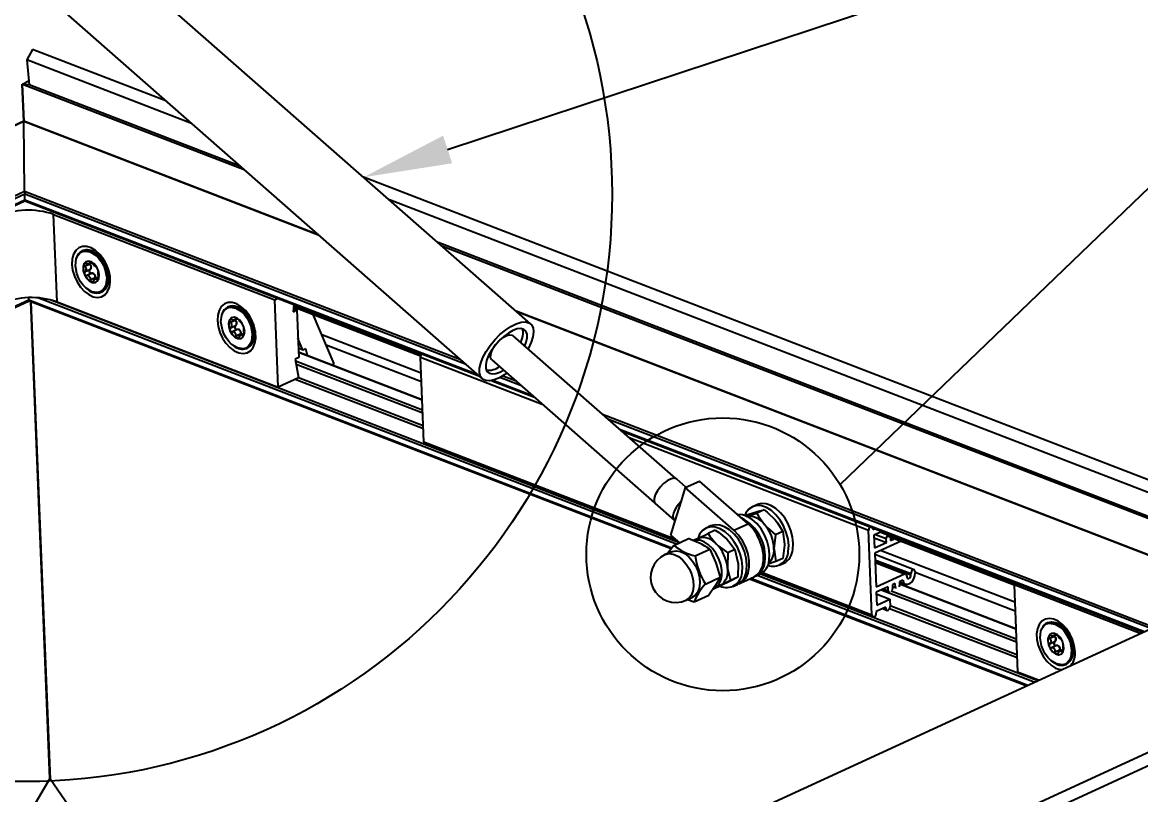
# Model space of a CAD drawing. Extents: x 0 to 7419, y -673 to 3042.
# Drawn here: x 1780.2 to 2058.4, y 2405.6 to 2597.7 of the extents above; entities that cross this region are included whole.
import ezdxf
from ezdxf import colors
from ezdxf.entities.mleader import LeaderData, LeaderLine
from ezdxf.math import Vec2, Vec3

# ---------------------------------------------------------------- set-up
doc = ezdxf.new("R2010")
doc.units = 0
doc.header["$LTSCALE"] = 10
doc.layers.get('0').update_dxf_attribs({"linetype": 'CONTINUOUS'})
doc.dimstyles.new('SLDDIMSTYLE2', dxfattribs={"dimtxt": 0.18, "dimasz": 60, "dimexe": 0, "dimexo": 0.0625, "dimgap": 0, "dimtad": 0, "dimtih": 1, "dimtoh": 1, "dimdec": 0, "dimrnd": 1e-09, "dimzin": 0, "dimdsep": 46, "dimtxsty": 'Standard', "dimblk1": 'NONE', "dimblk2": 'NONE', "dimsah": 1, "dimcen": 0.09, "dimadec": 0, "dimazin": 0, "dimtfac": 60, "dimtdec": 0, "dimtofl": 0, "dimtmove": 0, "dimatfit": 3, "dimldrblk": 'NONE', "dimfxl": 1, "dimtolj": 1, "dimtzin": 0, "dimarcsym": 0})

# ---------------------------------------------------------------- blocks, each defined once
blk = doc.blocks.new('_NONE')

msp = doc.modelspace()

# ---------------------------------------------------------------- linework, layer by layer
at = {"color": 7, "linetype": 'Continuous'}
for p, q in [((1906.59, 2522.75), (1793.57, 2621.99)), ((1781.56, 2608.32), (1894.58, 2509.07)), ((1782.65, 2591.01), (1781.24, 2588.4)), ((1815.86, 2578.2), (1782.65, 2591.01)), ((1781.24, 2588.4), (1781.82, 2582.22)), ((1822.26, 2572.57), (1781.24, 2588.4)), ((1780.48, 2573.11), (1780.11, 2582.38)), ((1780.21, 2582.38), (1781.03, 2582.76)), ((1781.82, 2582.22), (1780.21, 2582.38)), ((1780.58, 2573.11), (1780.21, 2582.38)), ((1780.52, 2573.14), (343.31, 1912.47)), ((1853.83, 2544.86), (1780.52, 2573.14)), ((1780.72, 2555.73), (1780.52, 2573.05)), ((2101.17, 2468.13), (1865.06, 2559.22)), ((1780.8, 2553.62), (1780.74, 2554.98)), ((358.18, 1899.41), (1780.81, 2553.37)), ((1780.81, 2553.37), (1893.74, 2509.81)), ((2099.76, 2465.53), (1871.46, 2553.6)), ((1787.93, 2549.97), (1842.97, 2528.74)), ((1788.8, 2528.23), (1787.93, 2549.97)), ((1795.18, 2540.95), (1795, 2540.87)), ((1796.15, 2541.14), (1795.91, 2541.15)), ((1796.36, 2541.13), (1796.15, 2541.14)), ((1797.59, 2540.83), (1797.46, 2540.88)), ((1796.91, 2537.58), (1795.72, 2537.03)), ((1796.77, 2537.67), (1797.5, 2538.01)), ((1800.01, 2539.02), (1798.91, 2539.99)), ((1799.2, 2539.74), (1799.31, 2539.83)), ((1799.31, 2539.83), (1799.23, 2539.71)), ((1799.69, 2539.69), (1799.29, 2539.69)), ((1795.78, 2535.74), (1796.96, 2536.29)), ((1797.38, 2535.28), (1796.2, 2534.74)), ((1797.65, 2535.28), (1797.38, 2535.28)), ((1801.56, 2535.93), (1801.58, 2535.72)), ((1801.6, 2534.14), (1801.58, 2535.6)), ((1801.6, 2534.6), (1801.9, 2534.95)), ((1801.6, 2534.42), (1801.71, 2534.45)), ((1801.6, 2534.44), (1801.64, 2534.44)), ((1797.1, 2533.76), (1798.28, 2534.3)), ((1799.11, 2534.32), (1798.26, 2533.93)), ((1781.79, 2528.71), (1781.77, 2529.23)), ((1799.72, 2530.6), (1799.9, 2530.68)), ((1842.97, 2528.74), (1843.74, 2529.1)), ((377.14, 1882.76), (1781.81, 2528.46)), ((1781.81, 2528.46), (1941.59, 2466.83)), ((1787.01, 2409.61), (1782.27, 2528.29)), ((1787.12, 2409.39), (1782.37, 2528.25)), ((1788.8, 2528.23), (1843.83, 2507.01)), ((1831.39, 2526.98), (1831.21, 2526.9)), ((1832.37, 2527.17), (1832.12, 2527.18)), ((1832.57, 2527.16), (1832.37, 2527.17)), ((1833.8, 2526.86), (1833.68, 2526.91)), ((1843.83, 2507.01), (1842.97, 2528.74)), ((1847.68, 2527.58), (1847.52, 2525.76)), ((1847.52, 2525.76), (1848.44, 2526.19)), ((1847.59, 2526.52), (1848.44, 2526.19)), ((1847.63, 2526.98), (1879.24, 2514.79)), ((1848.44, 2526.19), (1848.91, 2514.41)), ((1833.12, 2523.61), (1831.94, 2523.06)), ((1832.98, 2523.7), (1833.72, 2524.04)), ((1836.23, 2525.05), (1835.13, 2526.02)), ((1835.52, 2525.86), (1835.41, 2525.69)), ((1835.41, 2525.77), (1835.52, 2525.86)), ((1835.91, 2525.72), (1835.51, 2525.72)), ((1857.7, 2512.77), (1852.54, 2525.09)), ((2082.26, 2456.73), (1903.03, 2525.88)), ((1831.99, 2521.77), (1833.17, 2522.32)), ((1833.6, 2521.31), (1832.41, 2520.77)), ((1833.86, 2521.31), (1833.6, 2521.31)), ((1837.77, 2521.96), (1837.79, 2521.75)), ((1837.82, 2520.17), (1837.8, 2521.63)), ((1837.81, 2520.63), (1838.12, 2520.98)), ((1833.31, 2519.79), (1834.5, 2520.33)), ((1835.32, 2520.35), (1834.48, 2519.96)), ((1837.81, 2520.45), (1837.92, 2520.48)), ((1837.81, 2520.46), (1837.85, 2520.47)), ((1849.97, 2516.2), (1848.72, 2519.2)), ((1942.71, 2484.24), (1902.22, 2519.8)), ((1904.14, 2518.12), (1904.5, 2519.06)), ((1835.93, 2516.63), (1836.11, 2516.71)), ((1849.97, 2516.2), (1848.82, 2516.65)), ((1879.62, 2503.86), (1848.86, 2515.73)), ((1850.66, 2516.51), (1849.97, 2516.2)), ((1851.13, 2514.85), (1850.66, 2516.51)), ((1848.91, 2514.41), (1847.99, 2513.99)), ((1847.99, 2513.99), (1848.86, 2509.39)), ((1857.16, 2512.53), (1857.7, 2512.77)), ((1880.04, 2493.35), (1879.19, 2514.46)), ((1896.94, 2513.79), (1937.44, 2478.23)), ((1848.86, 2509.32), (1843.83, 2507.01)), ((1896.79, 2508.63), (1907.53, 2504.49)), ((1929.16, 2496.15), (2059.02, 2446.05)), ((1880.29, 2492.89), (1943.17, 2468.64)), ((1945.24, 2482.09), (1942.96, 2484.09)), ((1945.08, 2482.02), (1943.97, 2478.46)), ((1945.08, 2482.02), (1948.59, 2483.64)), ((1957.19, 2471.39), (1945.08, 2482.02)), ((1960.7, 2473), (1948.59, 2483.64)), ((1937.61, 2478.01), (1942.32, 2473.87)), ((1943.97, 2478.46), (1942.5, 2473.75)), ((1960.07, 2475.16), (1962.78, 2476.01)), ((1962.91, 2477.75), (1961.78, 2477.24)), ((1964.67, 2476.48), (1962.88, 2475.66)), ((1942.5, 2473.75), (1941.4, 2470.19)), ((1960.07, 2475.16), (1959.91, 2475.09)), ((1951.38, 2472.46), (1950.26, 2471.94)), ((1952.53, 2471.41), (1950.74, 2470.59)), ((1957.19, 2471.39), (1960.7, 2473)), ((1969.31, 2471.1), (1967.53, 2470.28)), ((1969.31, 2471.1), (1969.74, 2467.94)), ((1991.52, 2450.34), (1990.68, 2471.45)), ((1991.73, 2471.93), (1991.73, 2472.01)), ((1991.73, 2471.93), (1991.75, 2471.57)), ((1991.75, 2471.57), (1992.26, 2471.81)), ((1994.06, 2471.11), (1992.02, 2470.17)), ((1941.4, 2470.19), (1943.6, 2468.26)), ((1942.2, 2467.62), (1945.86, 2469.3)), ((1948.28, 2469.38), (1947.05, 2468.81)), ((1967.53, 2470.28), (1967.14, 2466.74)), ((1992.02, 2470.17), (1992.15, 2467)), ((1992.04, 2469.54), (1995.1, 2468.36)), ((1992.15, 2467), (1995.1, 2468.36)), ((1998.78, 2468.67), (1992.2, 2465.65)), ((1995.1, 2468.36), (1995.06, 2469.31)), ((1995.53, 2469.93), (2026.93, 2457.82)), ((1996.12, 2469.7), (1996.15, 2468.85)), ((1996.13, 2469.45), (1996.86, 2469.17)), ((1996.15, 2468.85), (1996.86, 2469.17)), ((1996.86, 2469.17), (1996.85, 2469.42)), ((590.39, 1770.94), (2101.21, 2465.44)), ((1941.67, 2466.06), (1940.08, 2465.34)), ((1947.54, 2465.02), (1951.19, 2466.7)), ((1955.66, 2465.79), (1955.58, 2462.13)), ((1957.44, 2466.61), (1955.66, 2465.79)), ((1957.44, 2466.61), (1958.19, 2463.33)), ((1992.2, 2465.65), (1992.53, 2457.31)), ((2002.01, 2461.55), (1992.21, 2465.33)), ((1967.57, 2463.58), (1965.66, 2462.98)), ((1969.36, 2464.4), (1967.57, 2463.58)), ((1968.46, 2462.7), (1969.59, 2463.22)), ((1999.9, 2460.58), (1992.28, 2463.52)), ((1950.07, 2458), (1953.72, 2459.68)), ((1958.11, 2459.68), (1956.32, 2458.86)), ((1958.11, 2459.68), (1956.39, 2458.8)), ((1958.69, 2458.21), (1962.2, 2459.82)), ((1962.58, 2460), (1963.71, 2460.51)), ((1963.94, 2460.63), (1991.78, 2449.89)), ((1992.53, 2457.31), (1999.6, 2460.56)), ((2000.15, 2460.12), (2000.16, 2459.85)), ((2001.22, 2460.34), (2001.21, 2460.61)), ((2002.26, 2461.09), (2002.27, 2460.82)), ((1953.86, 2457.55), (1952.07, 2456.73)), ((1952.28, 2456.91), (1953.71, 2457.57)), ((1952.28, 2456.91), (1952.42, 2456.98)), ((1953.71, 2457.57), (1953.79, 2457.61)), ((1956.32, 2458.86), (1953.79, 2457.61)), ((1956.94, 2457.4), (1958.07, 2457.92)), ((1961.08, 2459.31), (2030.01, 2432.72)), ((1995.54, 2457.31), (1992.59, 2455.95)), ((1994.01, 2456.61), (1995.84, 2455.9)), ((1995.58, 2456.36), (1995.54, 2457.31)), ((1997.3, 2458.12), (1996.59, 2457.8)), ((1996.59, 2457.8), (1996.63, 2456.84)), ((1997.34, 2457.17), (1997.3, 2458.12)), ((1999.16, 2458.97), (1998.35, 2458.6)), ((1998.35, 2458.6), (1998.39, 2457.65)), ((1998.35, 2458.58), (1999.88, 2457.99)), ((2027.32, 2446.89), (1998.37, 2458.05)), ((2027.65, 2458.15), (2026.88, 2457.8)), ((2058.25, 2445.7), (2026.88, 2457.8)), ((2026.88, 2457.8), (2027.75, 2436.06)), ((1945.3, 2453.98), (1946.89, 2454.71)), ((1945.64, 2454.13), (1947.26, 2453.57)), ((1947.26, 2453.57), (1950.92, 2455.25)), ((1992.59, 2455.95), (1992.71, 2452.78)), ((1992.6, 2455.56), (1995.95, 2454.27)), ((1992.71, 2452.78), (1995.95, 2454.27)), ((1995.95, 2454.27), (1996.02, 2452.41)), ((1994.95, 2452.29), (1992.56, 2451.19)), ((1992.56, 2451.19), (1992.58, 2450.83)), ((1994.11, 2451.9), (1995.22, 2451.47)), ((1994.97, 2451.93), (1994.95, 2452.29)), ((2035.19, 2448.36), (2035.01, 2448.28)), ((2036.78, 2445.09), (2037.51, 2445.42)), ((2040.03, 2446.44), (2038.93, 2447.4)), ((2039.27, 2447.26), (2039.18, 2447.18)), ((2039.21, 2447.15), (2039.33, 2447.19)), ((2036.92, 2444.99), (2035.74, 2444.44)), ((2035.79, 2443.15), (2036.97, 2443.7)), ((2037.39, 2442.69), (2036.21, 2442.15)), ((2037.24, 2442.7), (2037.39, 2442.69)), ((2041.62, 2441.55), (2041.6, 2443.01)), ((2037.11, 2441.17), (2038.3, 2441.71)), ((2039.12, 2441.73), (2038.28, 2441.35)), ((2041.72, 2441.97), (2041.61, 2441.96)), ((2041.62, 2441.69), (2041.91, 2442.35)), ((2041.65, 2442.07), (2041.84, 2442.25)), ((2038.47, 2437.82), (2039.73, 2438.01)), ((2039.73, 2438.01), (2039.91, 2438.09)), ((2032.93, 2434.06), (2027.75, 2436.06)), ((1787.01, 2409.61), (1759.62, 2363.53)), ((1817.56, 2365.49), (1787.12, 2409.39))]:
    msp.add_line(p, q, dxfattribs=at)
at = {"color": 8, "linetype": 'Continuous'}
for p, q in [((1780.21, 2582.38), (1835.3, 2561.13)), ((1834.37, 2561.95), (1781.82, 2582.22)), ((1780.52, 2573.05), (343.38, 1912.41)), ((1854.01, 2544.69), (1780.52, 2573.05)), ((356.39, 1900.98), (1780.72, 2555.73)), ((1780.74, 2554.98), (356.96, 1900.49)), ((1780.72, 2555.73), (1889.03, 2513.95)), ((1890.54, 2512.62), (1780.74, 2554.98)), ((358, 1899.58), (1780.8, 2553.62)), ((1780.8, 2553.62), (1893.26, 2510.23)), ((2093.6, 2461.94), (1883.57, 2542.97)), ((1884.49, 2542.15), (2093.06, 2461.7)), ((1796.95, 2537.62), (1796.83, 2537.75)), ((1797.25, 2538.2), (1796.93, 2538.05)), ((1799.32, 2539.63), (1799.84, 2539.54)), ((1798.72, 2533.76), (1799.12, 2533.94)), ((1942.85, 2467.92), (1784, 2529.19)), ((376.96, 1882.93), (1781.79, 2528.71)), ((1781.79, 2528.71), (1941.73, 2467.01)), ((1787.04, 2528.76), (1943.37, 2468.46)), ((1847.66, 2527.29), (1879.36, 2515.06)), ((1833.16, 2523.65), (1833.04, 2523.78)), ((1833.47, 2524.23), (1833.14, 2524.08)), ((1835.54, 2525.66), (1836.05, 2525.57)), ((2082.16, 2456.69), (1903.21, 2525.72)), ((1834.94, 2519.79), (1835.33, 2519.97)), ((1854.64, 2520.08), (1879.35, 2510.54)), ((1879.62, 2503.77), (1848.86, 2515.64)), ((1879.44, 2508.28), (1855.75, 2517.42)), ((1848.08, 2513.52), (1879.72, 2501.31)), ((1879.75, 2500.49), (1848.24, 2512.64)), ((1879.19, 2514.46), (1909.49, 2502.77)), ((1848.86, 2509.39), (1879.87, 2497.43)), ((1904.33, 2507.3), (1898.91, 2509.39)), ((1899.69, 2509.83), (1902.82, 2508.63)), ((1879.91, 2496.6), (1847.99, 2508.91)), ((1897.19, 2508.72), (1907.05, 2504.92)), ((1924.44, 2500.29), (2061.76, 2447.31)), ((2060.88, 2446.91), (1925.95, 2498.96)), ((1928.67, 2496.57), (2059.3, 2446.18)), ((1880.04, 2493.35), (1942.44, 2469.28)), ((1931.12, 2494.43), (1990.68, 2471.45)), ((1993.71, 2470.95), (2027.3, 2457.99)), ((1992.39, 2470.34), (1995.06, 2469.31)), ((1993.82, 2466.39), (2027.05, 2453.57)), ((1992.26, 2464.06), (2001.21, 2460.61)), ((1992.27, 2463.79), (2001.22, 2460.34)), ((1992.29, 2463.38), (1999.6, 2460.56)), ((1961.37, 2459.44), (2030.29, 2432.85)), ((2031.88, 2433.57), (1962.95, 2460.16)), ((1963.82, 2460.57), (2032.75, 2433.98)), ((1964.28, 2460.85), (1991.52, 2450.34)), ((2027.14, 2451.3), (2002.27, 2460.9)), ((1994.43, 2456.8), (1995.58, 2456.36)), ((1996.61, 2457.45), (1997.34, 2457.17)), ((2027.32, 2446.8), (1998.38, 2457.96)), ((2027.45, 2443.51), (1993.78, 2456.5)), ((1996.27, 2456.35), (2027.42, 2444.34)), ((1994.53, 2452.1), (1994.97, 2451.93)), ((2027.61, 2439.62), (1995.89, 2451.86)), ((1996.01, 2452.63), (2027.58, 2440.45)), ((2130.26, 2448.28), (1979.17, 2378.82)), ((2133.02, 2446.24), (1981.12, 2376.41)), ((2037.27, 2445.61), (2036.94, 2445.46)), ((2036.96, 2445.03), (2036.84, 2445.16)), ((2038.74, 2441.18), (2039.13, 2441.35))]:
    msp.add_line(p, q, dxfattribs=at)
at = {"color": 7, "linetype": 'Continuous', "flags": 128}
for points in [[(1781.73, 2583.17), (1781.68, 2583.13), (1781.03, 2582.76)], [(1792.47, 2537.52), (1792.66, 2536.07), (1793.09, 2534.59), (1793.75, 2533.18), (1794.59, 2531.9), (1795.58, 2530.82), (1796.66, 2530.01), (1797.76, 2529.5), (1798.85, 2529.32), (1799.84, 2529.49), (1800.7, 2529.99), (1801.36, 2530.8), (1801.81, 2531.87), (1802.01, 2533.15), (1801.96, 2534.56), (1801.65, 2536.03), (1801.1, 2537.49), (1800.34, 2538.84), (1799.42, 2540.03), (1798.38, 2540.98), (1797.28, 2541.65), (1796.18, 2541.99), (1795.13, 2542), (1794.2, 2541.66), (1793.43, 2541), (1792.87, 2540.06), (1792.55, 2538.88), (1792.47, 2537.52)], [(1797.44, 2530.71), (1795.99, 2531.61), (1795.28, 2532.34), (1794.63, 2533.23), (1794.09, 2534.22), (1793.69, 2535.25), (1793.35, 2537.18), (1793.55, 2538.91), (1793.87, 2539.66), (1794.35, 2540.26), (1794.95, 2540.66)], [(1796.41, 2541.15), (1796.43, 2541.15), (1797.42, 2540.93)], [(1797.05, 2540.65), (1798.49, 2539.75), (1799.21, 2539.02), (1799.86, 2538.13), (1800.4, 2537.14), (1800.79, 2536.11), (1801.14, 2534.18), (1800.94, 2532.45), (1800.61, 2531.7), (1800.14, 2531.1), (1799.54, 2530.7), (1798.86, 2530.5), (1797.44, 2530.71)], [(1797.42, 2540.93), (1798.41, 2540.39), (1798.91, 2539.99)], [(1798.91, 2539.99), (1797.82, 2540.75), (1797.59, 2540.83)], [(1799.25, 2534.91), (1799.08, 2535.88), (1798.66, 2536.83), (1798.05, 2537.63), (1797.33, 2538.16), (1796.6, 2538.36), (1795.95, 2538.19), (1795.48, 2537.69), (1795.25, 2536.91), (1795.29, 2535.97), (1795.59, 2534.99), (1796.12, 2534.1), (1796.79, 2533.43), (1797.53, 2533.06), (1798.23, 2533.04), (1798.8, 2533.38), (1799.15, 2534.03), (1799.25, 2534.91)], [(1796.1, 2538.27), (1795.99, 2538.21), (1795.52, 2537.71), (1795.29, 2536.93), (1795.33, 2535.99), (1795.63, 2535.01), (1796.16, 2534.12), (1796.83, 2533.45), (1797.57, 2533.08), (1798.27, 2533.06), (1798.47, 2533.13)], [(1796.08, 2537.74), (1795.92, 2537.79), (1795.76, 2537.79), (1795.62, 2537.74), (1795.53, 2537.65), (1795.49, 2537.52), (1795.5, 2537.37), (1795.57, 2537.22), (1795.68, 2537.07), (1795.72, 2537.03)], [(1796.93, 2538.05), (1796.92, 2537.85), (1796.82, 2537.7), (1796.64, 2537.64), (1796.41, 2537.64), (1796.15, 2537.71), (1796.08, 2537.74)], [(1796.93, 2538.05), (1796.93, 2538.16), (1796.98, 2538.24), (1797.08, 2538.26), (1797.19, 2538.24), (1797.32, 2538.17), (1797.46, 2538.06), (1797.58, 2537.92), (1797.69, 2537.77), (1797.7, 2537.75)], [(1798.93, 2539.54), (1799.05, 2539.54), (1799.33, 2539.46)], [(1799.73, 2539.69), (1799.72, 2539.69), (1799.02, 2539.9)], [(1799.65, 2539.72), (1799.58, 2539.73), (1799.21, 2539.65)], [(1799.23, 2539.7), (1799.5, 2539.75), (1799.58, 2539.76)], [(1799.56, 2539.75), (1799.38, 2539.74), (1799.24, 2539.67)], [(1799.02, 2535.76), (1799.05, 2535.85), (1799.05, 2535.97)], [(1801.72, 2534.6), (1801.67, 2534.55), (1801.6, 2534.53)], [(1801.62, 2534.31), (1801.77, 2534.57), (1801.9, 2534.95)], [(1797.1, 2533.76), (1797.11, 2533.55), (1797.18, 2533.37), (1797.28, 2533.24), (1797.41, 2533.16), (1797.54, 2533.15), (1797.67, 2533.19), (1797.78, 2533.3), (1797.87, 2533.46)], [(1797.87, 2533.46), (1798.02, 2533.72), (1798.21, 2533.91), (1798.39, 2533.97), (1798.55, 2533.93), (1798.59, 2533.91), (1798.72, 2533.76)], [(1798.72, 2533.76), (1798.81, 2533.67), (1798.91, 2533.64), (1798.96, 2533.66)], [(1828.69, 2523.55), (1828.87, 2522.1), (1829.3, 2520.62), (1829.96, 2519.21), (1830.8, 2517.93), (1831.79, 2516.85), (1832.87, 2516.04), (1833.98, 2515.53), (1835.06, 2515.35), (1836.06, 2515.52), (1836.91, 2516.02), (1837.58, 2516.83), (1838.03, 2517.9), (1838.23, 2519.17), (1838.17, 2520.59), (1837.86, 2522.06), (1837.31, 2523.52), (1836.56, 2524.87), (1835.63, 2526.06), (1834.59, 2527.01), (1833.49, 2527.68), (1832.39, 2528.02), (1831.35, 2528.03), (1830.41, 2527.69), (1829.65, 2527.03), (1829.09, 2526.09), (1828.76, 2524.9), (1828.69, 2523.55)], [(1833.66, 2516.74), (1832.21, 2517.64), (1831.49, 2518.37), (1830.84, 2519.26), (1830.31, 2520.25), (1829.91, 2521.28), (1829.56, 2523.21), (1829.76, 2524.94), (1830.09, 2525.69), (1830.56, 2526.29), (1831.16, 2526.69)], [(1832.62, 2527.18), (1832.65, 2527.18), (1833.63, 2526.96)], [(1833.26, 2526.68), (1834.71, 2525.78), (1835.43, 2525.05), (1836.07, 2524.16), (1836.61, 2523.17), (1837.01, 2522.14), (1837.36, 2520.21), (1837.16, 2518.48), (1836.83, 2517.73), (1836.36, 2517.13), (1835.76, 2516.73), (1835.08, 2516.53), (1833.66, 2516.74)], [(1833.63, 2526.96), (1834.63, 2526.42), (1835.13, 2526.02)], [(1835.13, 2526.02), (1834.03, 2526.78), (1833.8, 2526.86)], [(1835.47, 2520.94), (1835.29, 2521.91), (1834.87, 2522.86), (1834.26, 2523.66), (1833.54, 2524.19), (1832.81, 2524.39), (1832.17, 2524.22), (1831.7, 2523.72), (1831.47, 2522.94), (1831.5, 2522), (1831.81, 2521.02), (1832.33, 2520.13), (1833.01, 2519.46), (1833.75, 2519.09), (1834.45, 2519.07), (1835.01, 2519.41), (1835.37, 2520.06), (1835.47, 2520.94)], [(1832.32, 2524.3), (1832.21, 2524.24), (1831.74, 2523.74), (1831.51, 2522.96), (1831.54, 2522.02), (1831.85, 2521.04), (1832.37, 2520.15), (1833.05, 2519.48), (1833.79, 2519.11), (1834.49, 2519.09), (1834.68, 2519.16)], [(1832.29, 2523.77), (1832.14, 2523.82), (1831.97, 2523.82), (1831.83, 2523.77), (1831.74, 2523.68), (1831.7, 2523.55), (1831.72, 2523.4), (1831.78, 2523.25), (1831.9, 2523.1), (1831.94, 2523.06)], [(1833.14, 2524.08), (1833.14, 2523.88), (1833.03, 2523.73), (1832.85, 2523.67), (1832.63, 2523.67), (1832.36, 2523.74), (1832.29, 2523.77)], [(1833.14, 2524.08), (1833.14, 2524.19), (1833.2, 2524.27), (1833.3, 2524.29), (1833.41, 2524.27), (1833.54, 2524.2), (1833.67, 2524.09), (1833.8, 2523.95), (1833.9, 2523.8), (1833.92, 2523.78)], [(1835.94, 2525.72), (1835.94, 2525.72), (1835.23, 2525.93)], [(1835.86, 2525.75), (1835.79, 2525.76), (1835.42, 2525.68)], [(1835.44, 2525.73), (1835.72, 2525.78), (1835.79, 2525.79)], [(1835.78, 2525.78), (1835.6, 2525.77), (1835.45, 2525.7)], [(1835.24, 2521.79), (1835.27, 2521.88), (1835.27, 2522)], [(1837.93, 2520.63), (1837.89, 2520.58), (1837.81, 2520.56)], [(1837.82, 2520.31), (1837.98, 2520.6), (1838.12, 2520.98)], [(1894.19, 2512.97), (1894.74, 2514.38), (1895.53, 2515.86), (1896.53, 2517.34), (1897.69, 2518.76), (1898.98, 2520.07), (1900.33, 2521.2), (1901.69, 2522.12), (1903, 2522.78), (1904.22, 2523.16), (1905.28, 2523.25), (1906.16, 2523.03), (1906.8, 2522.53), (1907.2, 2521.75), (1907.32, 2520.73), (1907.16, 2519.52), (1906.74, 2518.16), (1906.06, 2516.7), (1905.96, 2516.51)], [(1905.15, 2517.23), (1905.51, 2518.17), (1905.74, 2519.27), (1905.72, 2520.2), (1905.44, 2520.91), (1904.91, 2521.37), (1904.17, 2521.56), (1903.25, 2521.46), (1902.2, 2521.09), (1901.06, 2520.45), (1899.9, 2519.59), (1898.78, 2518.55), (1897.74, 2517.37), (1896.85, 2516.12), (1896.15, 2514.86), (1895.66, 2513.65), (1895.43, 2512.55), (1895.45, 2511.63), (1895.73, 2510.92), (1896.26, 2510.45), (1897, 2510.27), (1897.92, 2510.36), (1898.97, 2510.74), (1899.87, 2511.22)], [(1833.31, 2519.79), (1833.33, 2519.58), (1833.39, 2519.4), (1833.5, 2519.26), (1833.62, 2519.19), (1833.75, 2519.18), (1833.88, 2519.22), (1833.99, 2519.33), (1834.09, 2519.49)], [(1834.09, 2519.49), (1834.24, 2519.75), (1834.43, 2519.94), (1834.61, 2520), (1834.76, 2519.96), (1834.8, 2519.94), (1834.94, 2519.79)], [(1834.94, 2519.79), (1835.03, 2519.7), (1835.13, 2519.67), (1835.17, 2519.69)], [(1898.59, 2518.36), (1898.97, 2518.71), (1899.85, 2519.39), (1900.7, 2519.84), (1901.46, 2520.02), (1902.05, 2519.92), (1902.22, 2519.8)], [(1896.94, 2513.79), (1896.89, 2513.84), (1896.64, 2514.35), (1896.66, 2515.08), (1896.93, 2515.96), (1897.44, 2516.92), (1897.9, 2517.57)], [(1900.68, 2510.5), (1900.16, 2510.14), (1898.82, 2509.34), (1897.55, 2508.82), (1896.4, 2508.58), (1895.42, 2508.65), (1894.66, 2509.01), (1894.14, 2509.65), (1893.88, 2510.56), (1893.9, 2511.68), (1894.19, 2512.97)], [(1942.96, 2484.09), (1942.79, 2484.21), (1942.19, 2484.32), (1941.43, 2484.13), (1940.56, 2483.68), (1939.67, 2482.99), (1938.83, 2482.13), (1938.13, 2481.17), (1937.61, 2480.2), (1937.33, 2479.31), (1937.32, 2478.57), (1937.57, 2478.05), (1937.61, 2478.01)], [(1943.97, 2478.46), (1943.37, 2477.78), (1942.84, 2477.05), (1942.43, 2476.31), (1942.15, 2475.61), (1942.01, 2474.97), (1942.03, 2474.43), (1942.19, 2474.02), (1942.5, 2473.75)], [(1970.71, 2466.12), (1970.81, 2467.61), (1970.64, 2469.21), (1970.21, 2470.85), (1969.55, 2472.45), (1968.68, 2473.93), (1967.64, 2475.22), (1966.49, 2476.27), (1965.27, 2477.02), (1964.04, 2477.45), (1962.87, 2477.52), (1961.8, 2477.24), (1960.88, 2476.62), (1960.17, 2475.69), (1959.88, 2475.1)], [(1962.78, 2476.01), (1962.94, 2476.06), (1964.67, 2476.48)], [(1971.83, 2466.64), (1971.93, 2468.13), (1971.77, 2469.73), (1971.34, 2471.37), (1970.68, 2472.96), (1969.81, 2474.44), (1968.77, 2475.74), (1967.61, 2476.79), (1966.39, 2477.54), (1965.17, 2477.97), (1963.99, 2478.04), (1962.92, 2477.76), (1962.91, 2477.75)], [(1964.67, 2476.48), (1965.43, 2475.88), (1967.4, 2473.98)], [(1965.96, 2463.93), (1966.05, 2465.43), (1965.89, 2467.03), (1965.46, 2468.66), (1964.8, 2470.26), (1963.93, 2471.74), (1962.89, 2473.04), (1961.73, 2474.08), (1960.52, 2474.84), (1959.29, 2475.26), (1958.11, 2475.34), (1958.05, 2475.33)], [(1960.18, 2474.81), (1960.34, 2474.86), (1962.88, 2475.66)], [(1962.88, 2475.66), (1963.3, 2474.9), (1964.8, 2472.79)], [(1967.4, 2473.98), (1968, 2473.23), (1969.31, 2471.1)], [(1948.21, 2469.34), (1948.36, 2469.42), (1950.74, 2470.59)], [(1959.19, 2460.82), (1959.29, 2462.31), (1959.12, 2463.92), (1958.69, 2465.55), (1958.03, 2467.15), (1957.16, 2468.63), (1956.12, 2469.92), (1954.97, 2470.97), (1953.75, 2471.73), (1952.52, 2472.15), (1951.35, 2472.23), (1950.28, 2471.95), (1949.36, 2471.33), (1948.65, 2470.4), (1948.24, 2469.45)], [(1950.74, 2470.59), (1951.19, 2469.91), (1952.79, 2468)], [(1960.31, 2461.34), (1960.41, 2462.83), (1960.24, 2464.43), (1959.82, 2466.07), (1959.15, 2467.67), (1958.28, 2469.15), (1957.25, 2470.44), (1956.09, 2471.49), (1954.87, 2472.24), (1953.65, 2472.67), (1952.47, 2472.74), (1951.4, 2472.46), (1951.38, 2472.46)], [(1952.53, 2471.41), (1953.32, 2470.89), (1955.39, 2469.2)], [(1958.37, 2458.08), (1958.41, 2458.09), (1959.4, 2458.65), (1960.19, 2459.55), (1960.73, 2460.75), (1961, 2462.18), (1961, 2463.78), (1960.7, 2465.47), (1960.14, 2467.15), (1959.34, 2468.75), (1958.34, 2470.19), (1957.19, 2471.39)], [(1962.2, 2459.82), (1962.91, 2460.27), (1963.7, 2461.17), (1964.25, 2462.36), (1964.52, 2463.8), (1964.51, 2465.4), (1964.22, 2467.08), (1963.66, 2468.77), (1962.86, 2470.37), (1961.86, 2471.8), (1960.7, 2473)], [(1964.8, 2472.79), (1965.46, 2472.07), (1967.53, 2470.28)], [(1952.79, 2468), (1953.49, 2467.36), (1955.66, 2465.79)], [(1955.39, 2469.2), (1956.03, 2468.53), (1957.44, 2466.61)], [(1969.74, 2467.94), (1969.74, 2467.7), (1969.36, 2464.4)], [(1942.2, 2467.62), (1940.98, 2466.04), (1940.71, 2465.63)], [(1941.67, 2466.06), (1941.86, 2466.14), (1942.82, 2466.3), (1943.87, 2466.11), (1944.94, 2465.59), (1945.97, 2464.77), (1946.91, 2463.69), (1947.69, 2462.42), (1948.27, 2461.03), (1948.62, 2459.6), (1948.72, 2458.22), (1948.56, 2456.97), (1948.15, 2455.91), (1947.51, 2455.12), (1946.89, 2454.71)], [(1951.19, 2466.7), (1952.64, 2463.31), (1953.72, 2459.68)], [(1967.14, 2466.74), (1967.15, 2466.5), (1967.57, 2463.58)], [(1955.58, 2462.13), (1955.61, 2461.89), (1956.32, 2458.86)], [(1958.19, 2463.33), (1958.21, 2463.08), (1958.11, 2459.68)], [(1953.72, 2459.68), (1952.53, 2457.57), (1950.92, 2455.25)], [(1999.16, 2458.97), (1999.4, 2458.38), (1999.82, 2458.02), (2000.35, 2457.94), (2000.93, 2458.14), (2001.48, 2458.6), (2001.92, 2459.27), (2002.2, 2460.04), (2002.27, 2460.82)], [(2000.15, 2460.12), (2000.14, 2460.25), (2000.1, 2460.36), (2000.05, 2460.46), (1999.98, 2460.53), (1999.9, 2460.58), (1999.8, 2460.6), (1999.7, 2460.59), (1999.6, 2460.56)], [(2000.16, 2459.85), (2000.22, 2459.61), (2000.34, 2459.44), (2000.52, 2459.37), (2000.72, 2459.41), (2000.92, 2459.56), (2001.08, 2459.79), (2001.19, 2460.06), (2001.22, 2460.34)], [(2002.26, 2461.09), (2002.21, 2461.33), (2002.09, 2461.5), (2001.91, 2461.57), (2001.71, 2461.53), (2001.51, 2461.39), (2001.34, 2461.16), (2001.24, 2460.89), (2001.21, 2460.61)], [(1951.96, 2456.81), (1952.15, 2456.85), (1952.44, 2457.03)], [(1953.79, 2457.61), (1953.64, 2457.53), (1952.07, 2456.73)], [(1956.39, 2458.8), (1956.24, 2458.72), (1953.86, 2457.55)], [(1996.58, 2456.5), (1996.6, 2456.57), (1996.63, 2456.84)], [(1997.34, 2457.17), (1997.39, 2456.93), (1997.41, 2456.88)], [(1998.34, 2457.31), (1998.36, 2457.37), (1998.39, 2457.65)], [(1995.58, 2456.36), (1995.63, 2456.12), (1995.75, 2455.95), (1995.93, 2455.88), (1995.95, 2455.88)], [(1994.97, 2451.93), (1995.02, 2451.69), (1995.14, 2451.52), (1995.32, 2451.45), (1995.52, 2451.49), (1995.72, 2451.64), (1995.89, 2451.86), (1995.99, 2452.13), (1996.02, 2452.41)], [(1991.52, 2450.34), (1991.57, 2450.1), (1991.7, 2449.93), (1991.87, 2449.87), (1992.08, 2449.91), (1992.28, 2450.05), (1992.44, 2450.28), (1992.55, 2450.55), (1992.58, 2450.83)], [(2042.03, 2441.25), (2041.85, 2442.7), (2041.41, 2444.18), (2040.76, 2445.59), (2039.91, 2446.87), (2038.93, 2447.95), (2037.85, 2448.77), (2036.74, 2449.27), (2035.66, 2449.45), (2034.66, 2449.28), (2033.81, 2448.78), (2033.14, 2447.97), (2032.69, 2446.9), (2032.49, 2445.63), (2032.55, 2444.21), (2032.86, 2442.74), (2033.41, 2441.28), (2034.16, 2439.93), (2035.08, 2438.74), (2036.12, 2437.79), (2037.22, 2437.12), (2038.33, 2436.78), (2038.75, 2436.73)], [(2037.46, 2438.12), (2036.01, 2439.02), (2035.29, 2439.75), (2034.64, 2440.64), (2034.11, 2441.63), (2033.71, 2442.66), (2033.36, 2444.59), (2033.56, 2446.32), (2033.89, 2447.07), (2034.36, 2447.67), (2034.96, 2448.07)], [(2035.25, 2443.87), (2035.42, 2442.89), (2035.84, 2441.94), (2036.46, 2441.14), (2037.18, 2440.61), (2037.91, 2440.42), (2038.55, 2440.58), (2039.02, 2441.08), (2039.25, 2441.86), (2039.21, 2442.8), (2038.91, 2443.78), (2038.39, 2444.67), (2037.71, 2445.34), (2036.97, 2445.71), (2036.27, 2445.73), (2035.71, 2445.39), (2035.35, 2444.74), (2035.25, 2443.87)], [(2036.94, 2445.46), (2036.94, 2445.26), (2036.83, 2445.11), (2036.65, 2445.05), (2036.43, 2445.05), (2036.36, 2445.07), (2036.09, 2445.15)], [(2037.02, 2445.66), (2036.99, 2445.65), (2036.94, 2445.58), (2036.94, 2445.46)], [(2037.06, 2448.06), (2038.51, 2447.16), (2039.23, 2446.43), (2039.87, 2445.54), (2040.41, 2444.55), (2040.81, 2443.52), (2041.16, 2441.59), (2040.96, 2439.86), (2040.63, 2439.11), (2040.15, 2438.51), (2039.56, 2438.11), (2038.88, 2437.92), (2037.46, 2438.12)], [(2039.74, 2447.1), (2039.35, 2447.25), (2039.03, 2447.31)], [(2039.73, 2447.1), (2039.4, 2447.12), (2039.27, 2447.1)], [(2035.29, 2443.88), (2035.46, 2442.91), (2035.88, 2441.96), (2036.49, 2441.16), (2037.21, 2440.63), (2037.95, 2440.43), (2038.48, 2440.54)], [(2036.09, 2445.15), (2035.91, 2445.2), (2035.74, 2445.2), (2035.61, 2445.14), (2035.53, 2445.03), (2035.5, 2444.9), (2035.53, 2444.75), (2035.6, 2444.59), (2035.74, 2444.44)], [(2038.71, 2444.12), (2038.71, 2444.12), (2038.62, 2444.18)], [(2039.04, 2443.17), (2039.07, 2443.26), (2039.07, 2443.29)], [(2037.89, 2440.87), (2037.79, 2440.71), (2037.67, 2440.6), (2037.53, 2440.56), (2037.41, 2440.58), (2037.29, 2440.66), (2037.19, 2440.78), (2037.13, 2440.95), (2037.11, 2441.14), (2037.11, 2441.17)], [(2037.89, 2440.87), (2038.04, 2441.13), (2038.23, 2441.32), (2038.41, 2441.38), (2038.56, 2441.34), (2038.71, 2441.22), (2038.74, 2441.18)], [(2038.74, 2441.18), (2038.81, 2441.09), (2038.91, 2441.05), (2038.97, 2441.07)], [(2041.87, 2442.21), (2041.75, 2442.09), (2041.61, 2441.98)], [(2041.62, 2442.02), (2041.69, 2442.08), (2041.91, 2442.36)], [(2037.58, 2438.03), (2036.57, 2438.57), (2036.26, 2438.8)]]:
    msp.add_lwpolyline(points, dxfattribs=at)
at = {"color": 8, "linetype": 'Continuous', "flags": 128}
for points in [[(1794.95, 2540.66), (1795.63, 2540.86), (1797.05, 2540.65)], [(1797.15, 2540.85), (1798.16, 2540.3), (1799.11, 2539.47), (1799.96, 2538.4), (1800.64, 2537.17), (1801.11, 2535.84), (1801.35, 2534.51), (1801.34, 2533.25), (1801.08, 2532.15), (1800.58, 2531.28), (1799.88, 2530.68), (1799.72, 2530.6)], [(1800.75, 2538.17), (1800.59, 2538.4), (1800.01, 2539.02)], [(1801.58, 2535.6), (1801.48, 2536.46), (1801.42, 2536.72)], [(1801.86, 2535.14), (1801.67, 2534.78), (1801.6, 2534.68)], [(1798.28, 2534.3), (1798.3, 2534.1), (1798.35, 2533.94)], [(1831.16, 2526.69), (1831.84, 2526.89), (1833.26, 2526.68)], [(1833.37, 2526.88), (1834.37, 2526.33), (1835.33, 2525.5), (1836.17, 2524.43), (1836.85, 2523.2), (1837.33, 2521.87), (1837.56, 2520.54), (1837.55, 2519.28), (1837.29, 2518.18), (1836.79, 2517.31), (1836.1, 2516.71), (1835.93, 2516.63)], [(1836.96, 2524.2), (1836.81, 2524.42), (1836.23, 2525.05)], [(1837.8, 2521.63), (1837.7, 2522.49), (1837.64, 2522.73)], [(1838.08, 2521.17), (1837.89, 2520.81), (1837.81, 2520.71)], [(1834.5, 2520.33), (1834.51, 2520.13), (1834.56, 2520)], [(1952.42, 2456.98), (1952.76, 2457.2), (1953.45, 2457.93), (1953.92, 2458.92), (1954.16, 2460.13), (1954.15, 2461.47), (1953.89, 2462.9), (1953.4, 2464.31), (1952.71, 2465.65), (1951.84, 2466.83), (1950.85, 2467.8), (1949.79, 2468.49), (1948.72, 2468.89), (1947.7, 2468.95), (1947.14, 2468.83)], [(1940.08, 2465.34), (1940.28, 2465.42), (1941.24, 2465.57), (1942.29, 2465.38), (1943.36, 2464.86), (1944.39, 2464.04), (1945.32, 2462.96), (1946.1, 2461.69), (1946.69, 2460.3), (1947.04, 2458.88), (1947.14, 2457.5), (1946.98, 2456.24), (1946.57, 2455.19), (1945.93, 2454.39), (1945.3, 2453.98)], [(2034.96, 2448.07), (2035.64, 2448.27), (2037.06, 2448.06)], [(2035.01, 2448.28), (2035.71, 2448.47), (2036.67, 2448.42), (2037.67, 2448.03), (2038.66, 2447.33), (2039.57, 2446.37), (2040.33, 2445.21), (2040.92, 2443.92), (2041.28, 2442.58), (2041.39, 2441.28), (2041.25, 2440.09), (2040.87, 2439.09), (2040.27, 2438.35), (2039.73, 2438.01)], [(2039.34, 2447.04), (2039.55, 2447.03), (2039.85, 2446.95)], [(2040.76, 2445.58), (2040.27, 2446.2), (2040.03, 2446.44)], [(2041.6, 2443.01), (2041.58, 2443.37), (2041.43, 2444.13)], [(2038.3, 2441.71), (2038.31, 2441.51), (2038.37, 2441.35)], [(2038.35, 2441.71), (2038.36, 2441.53), (2038.41, 2441.4)], [(2041.88, 2442.55), (2041.86, 2442.52), (2041.61, 2442.09)]]:
    msp.add_lwpolyline(points, dxfattribs=at)
at = {"color": 7, "linetype": 'Continuous'}
for centre, radius in [((1780.74, 2554.98), 146.12), ((1954.41, 2465.4), 33.94)]:
    msp.add_circle(centre, radius, dxfattribs=at)
for centre, radius, start, end in [((1781.53, 2530.64), 20.37, 71.6872, 112.3094), ((1796.25, 2538.39), 2.77, 116.9218, 163.5705), ((1796.24, 2538.49), 2.67, 65.8194, 113.3407), ((1797.49, 2537.11), 0.749, 136.8866, 141.3341), ((1796.49, 2536.91), 0.784, 306.8553, 57.7203), ((1796.31, 2536.82), 1.03, 5.2791, 51.5337), ((1799.96, 2538.92), 2.54, 207.3302, 237.7302), ((1796.15, 2535.31), 0.572, 130.4278, 275.0728), ((1795.28, 2536.37), 0.796, 308.071, 56.5046), ((1796.26, 2533.89), 0.851, 350.9084, 94.152), ((1797.34, 2535.86), 0.575, 131.3311, 274.1696), ((1797.34, 2535.86), 0.53, 130.5005, 275.0002), ((1796.96, 2536.24), 0.0466, 27.506, 89.4141), ((1796.56, 2536.89), 0.765, 304.7215, 1.6316), ((1797.34, 2535.32), 0.0543, 321.3742, 16.1859), ((1797.47, 2534.45), 0.885, 349.9853, 95.0747), ((1797.45, 2534.45), 0.847, 349.6082, 76.3325), ((1798.53, 2536.54), 0.238, 42.9386, 71.6674), ((1800.96, 2535.19), 2.02, 163.6607, 200.9149), ((1797.95, 2534.12), 1.18, 351.4896, 17.2523), ((1798.2, 2532.54), 1.76, 85.5786, 87.4727), ((1798.18, 2533.63), 3.41, 300.2953, 8.0592), ((1798.25, 2533.68), 3.38, 300.3503, 8.0543), ((1782.4, 2508.9), 20.37, 71.6872, 112.3094), ((1798.64, 2533.67), 3.26, 230.6775, 289.4332), ((1832.47, 2524.42), 2.77, 116.9218, 163.5705), ((1832.45, 2524.52), 2.67, 65.8194, 113.3407), ((1833.7, 2523.14), 0.74, 136.8492, 141.3504), ((1832.7, 2522.94), 0.784, 306.8553, 57.7203), ((1832.52, 2522.85), 1.03, 5.2811, 51.5327), ((1836.18, 2524.95), 2.54, 207.3302, 237.7302), ((1832.36, 2521.34), 0.572, 130.4278, 275.0728), ((1831.5, 2522.4), 0.796, 308.071, 56.5046), ((1832.47, 2519.92), 0.851, 350.9084, 94.152), ((1833.55, 2521.89), 0.575, 131.3311, 274.1696), ((1833.56, 2521.89), 0.53, 130.5, 275.0007), ((1833.17, 2522.27), 0.0466, 27.5216, 89.4035), ((1832.78, 2522.92), 0.765, 304.7254, 1.6276), ((1833.68, 2520.48), 0.885, 349.985, 95.0746), ((1833.55, 2521.35), 0.0544, 321.3884, 16.146), ((1833.66, 2520.48), 0.847, 349.6082, 76.3325), ((1834.74, 2522.57), 0.238, 42.9386, 71.6674), ((1837.18, 2521.22), 2.02, 163.6607, 200.9149), ((1901.2, 2520.4), 3.56, 337.8305, 17.8018), ((1834.42, 2518.57), 1.77, 85.5833, 87.468), ((1834.16, 2520.15), 1.18, 351.4896, 17.2523), ((1834.39, 2519.66), 3.41, 300.2953, 8.0592), ((1834.47, 2519.71), 3.38, 300.3503, 8.0543), ((1834.85, 2519.7), 3.26, 230.6775, 289.4332), ((1880.26, 2514.49), 1.06, 131.6987, 181.8506), ((1896.13, 2515.69), 4.5, 262.8497, 307.2807), ((1880.5, 2493.31), 0.464, 174.9253, 243.8334), ((1954.16, 2464.87), 10.77, 352.224, 63.1971), ((1960.76, 2469.95), 4.93, 35.0311, 93.7329), ((1957.44, 2466.45), 9.71, 1.6998, 40.7077), ((1991.74, 2471.48), 1.06, 131.6987, 181.8506), ((1936.05, 2442.35), 28.68, 58.1241, 69.997), ((1949.53, 2465.38), 4.18, 38.7336, 107.3006), ((1945.86, 2461.11), 9.78, 6.0359, 44.8389), ((1996.13, 2469.34), 1.07, 134.8061, 181.6636), ((1942.69, 2459.66), 6.25, 114.6876, 294.6876), ((1950.86, 2478.63), 14, 231.8328, 256.2883), ((1965.1, 2467.39), 17.72, 187.6626, 211.978), ((1966.87, 2466.28), 3.84, 250.7655, 357.6761), ((1962.97, 2466.31), 4.19, 312.3968, 5.8791), ((1967.59, 2466.97), 4.26, 297.985, 355.452), ((1951.32, 2461.2), 4.37, 304.4739, 12.3059), ((1960.64, 2463.73), 4.2, 294.6304, 355.676), ((1961.71, 2464.27), 4.26, 297.985, 355.452), ((1955.33, 2461), 3.86, 245.338, 357.445), ((1956.07, 2461.68), 4.26, 297.985, 355.452), ((1961.68, 2447.55), 15.63, 138.016, 157.3231), ((2036.08, 2446.02), 2.5, 115.4273, 149.4831), ((2036.22, 2444.79), 3.71, 44.6868, 105.9881), ((2036.31, 2444.82), 3.68, 44.6227, 106.0351), ((2037.02, 2444.18), 1.75, 120.8859, 189.6379), ((2036.71, 2444.62), 1.14, 28.1918, 53.1461), ((2036.16, 2442.72), 0.57, 130.0788, 275.4218), ((2035.3, 2443.78), 0.796, 308.0705, 56.5051), ((2037.36, 2443.27), 0.578, 131.6904, 258.6499), ((2037.36, 2443.27), 0.53, 130.4982, 275.0025), ((2037.5, 2444.52), 0.745, 136.8643, 141.3353), ((2036.5, 2444.33), 0.784, 306.8543, 57.7213), ((2036.32, 2444.23), 1.03, 5.2867, 51.5271), ((2036.97, 2443.65), 0.0466, 27.5202, 89.4049), ((2036.58, 2444.3), 0.765, 304.724, 1.629), ((2037.35, 2442.73), 0.0543, 321.3525, 16.182), ((2037.48, 2441.87), 0.829, 348.9313, 96.1291), ((2037.48, 2441.86), 0.885, 349.985, 95.0746), ((2039.95, 2446.3), 2.51, 207.1068, 237.9536), ((2040.98, 2442.6), 2.02, 163.6615, 200.9142), ((2036.27, 2441.29), 0.857, 351.4265, 93.6339), ((2038.22, 2439.93), 1.78, 85.5907, 87.4606), ((2037.98, 2441.53), 1.16, 350.1376, 17.3621), ((2038.03, 2441.12), 3.56, 301.9439, 6.2415), ((2038.1, 2441.17), 3.53, 302.0496, 6.1601), ((2036.89, 2440.79), 5.16, 324.8748, 5.1286), ((2041.29, 2442.6), 0.616, 299.7169, 339.1078), ((2038.67, 2440.47), 2.67, 245.8194, 293.3407)]:
    msp.add_arc(centre, radius, start, end, dxfattribs=at)
at = {"color": 8, "linetype": 'Continuous'}
for centre, radius, start, end in [((1796.06, 2538.41), 2.67, 65.8157, 113.3973), ((1793.76, 2534), 7.8, 0.7449, 62.7038), ((1793.44, 2533.93), 8.17, 1.589, 47.9134), ((1798.87, 2534.22), 0.533, 172.1832, 211.3624), ((1832.27, 2524.44), 2.67, 65.8157, 113.3973), ((1829.97, 2520.03), 7.8, 0.7449, 62.7038), ((1829.65, 2519.96), 8.17, 1.589, 47.9134), ((1835.08, 2520.25), 0.533, 172.1832, 211.3624), ((2033.26, 2441.25), 8.31, 1.7312, 47.7023), ((2033.38, 2441.31), 8.24, 1.6875, 47.6672)]:
    msp.add_arc(centre, radius, start, end, dxfattribs=at)
at = {"color": 7, "linetype": 'Continuous'}
for centre, start_param, end_param in [((1780.54, 2572.59), 6.277687, 6.865642), ((1780.54, 2572.59), 0.005499, 0.582456), ((1780.74, 2555.28), 0.582456, 2.153253), ((1780.74, 2555.28), 0.582456, 2.153253), ((1780.79, 2553.92), 2.153253, 3.136094), ((1780.79, 2553.92), 2.153253, 3.147091), ((1781.79, 2529.01), 2.153253, 3.136094), ((1781.79, 2529.01), 2.153253, 3.147091)]:
    msp.add_ellipse(centre, major_axis=(-0.017, 0.542), ratio=0.013023, start_param=start_param, end_param=end_param, dxfattribs=at)

# ---------------------------------------------------------------- leaders
at = {"color": 7, "linetype": 'Continuous', "has_arrowhead": 0}
msp.add_leader([(1983.57, 2482.75), (2086.77, 2581.97), (2150.27, 2581.97)], dimstyle='SLDDIMSTYLE2', dxfattribs=at)
ml = msp.add_multileader_mtext('Standard')
ml.set_content('4', color=256)
ml.set_leader_properties()
ml.build(insert=Vec2(0, 0))
ml.multileader.update_dxf_attribs({"has_text_frame": 1, "text_right_attachment_type": 6, "dogleg_length": 44, "arrow_head_size": 22})
ctx = ml.context
ctx.base_point, ctx.char_height, ctx.arrow_head_size, ctx.landing_gap_size, ctx.plane_origin = Vec3(2155.01, 2640.46), 33, 22, 11, Vec3(1865.06, 2559.22)
ctx.right_attachment, ctx.text_align_type = 6, 1
notes = []
notes.append((ctx, [(0, (1, 1, 0), (2111.01, 2640.46), (1, 0), 44, [(0, [(1865.06, 2559.22)], 0, [])])]))
ctx.mtext.insert, ctx.mtext.alignment, ctx.mtext.flow_direction = Vec3(2177.01, 2656.96), 2, 5
for ctx, leaders in notes:
    for number, flags, end, landing, length, lines in leaders:
        leader = LeaderData()
        leader.index, (leader.has_last_leader_line, leader.has_dogleg_vector, leader.attachment_direction) = number, flags
        leader.last_leader_point, leader.dogleg_vector, leader.dogleg_length = Vec3(end), Vec3(landing), length
        for number, points, colour, breaks in lines:
            line = LeaderLine()
            line.index, line.vertices, line.color, line.breaks = number, Vec3.list(points), colors.encode_raw_color(colour), breaks
            leader.lines.append(line)
        ctx.leaders.append(leader)

doc.saveas('drawing.dxf')
